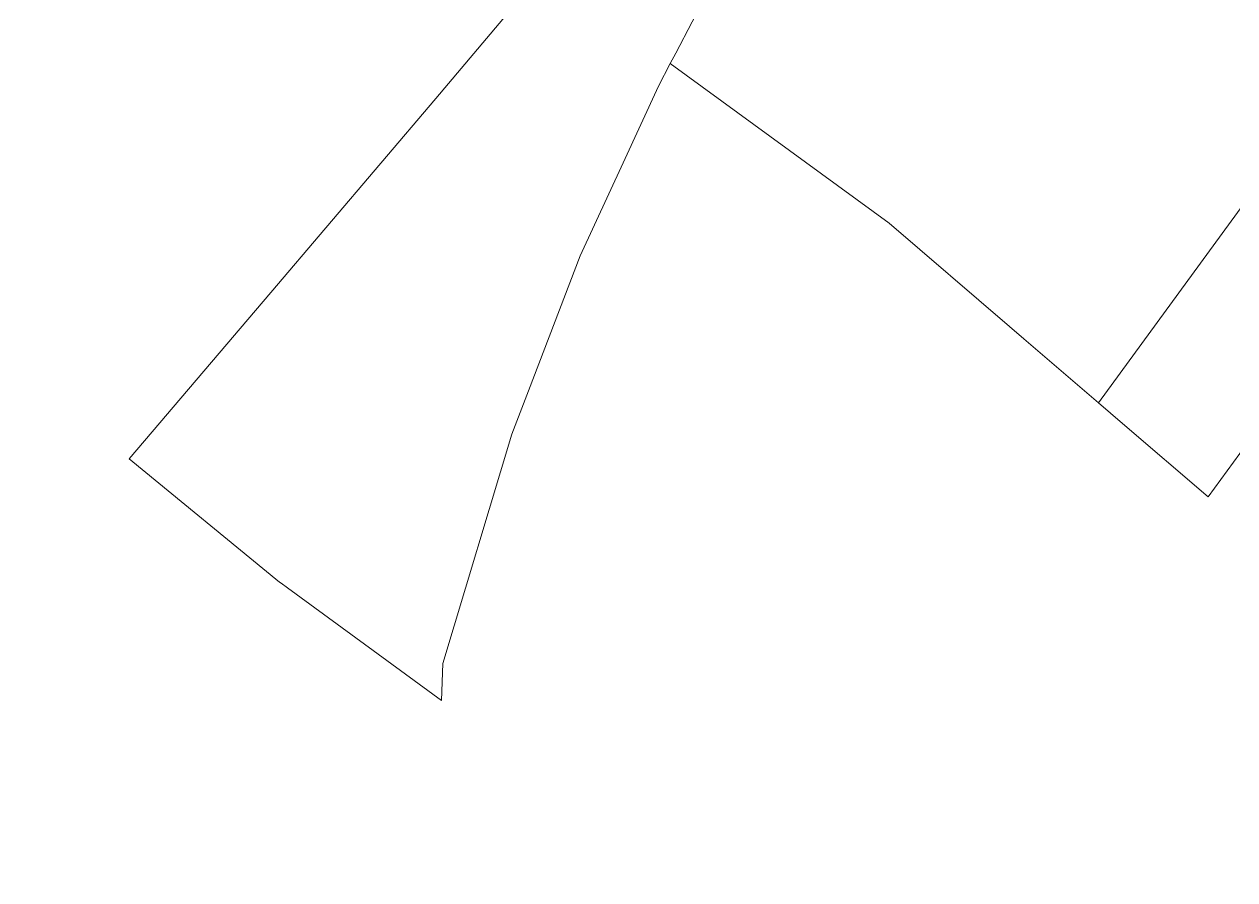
# Model space of a CAD drawing. Header units: metres. Extents: x 0 to 294317, y 0 to 6233398.
# Drawn here: x 291875 to 292405, y 6231379 to 6231754 of the extents above; entities that cross this region are included whole.
import ezdxf
from ezdxf import colors
from ezdxf.entities.mleader import LeaderData, LeaderLine
from ezdxf.math import Vec2, Vec3

# ---------------------------------------------------------------- set-up
doc = ezdxf.new("R2010")
doc.units = ezdxf.units.M
doc.layers.add('_User Miscellaneous1', color=7, linetype='Continuous')
doc.layers.add('Cadastre Land Parcels_SP_EXT', color=9, linetype='Continuous', lineweight=5)
doc.layers.add('Cadastre Roads_SP_EXT', color=9, linetype='Continuous', lineweight=5)
doc.styles.get("Standard").update_dxf_attribs({"font": 'arial.ttf'})

msp = doc.modelspace()

# ---------------------------------------------------------------- linework, layer by layer
at = {"layer": 'Cadastre Land Parcels_SP_EXT', "linetype": 'Continuous'}
for points in [[(292456.67, 6231771.76), (292317.84, 6231873.17), (292294.24, 6231840.87), (292261.94, 6231864.46), (292261.94, 6231864.46), (292285.53, 6231896.77), (292263.73, 6231912.69), (292244.12, 6231883.7), (292241.29, 6231879.53), (292227.65, 6231859.37), (292188.77, 6231795.92), (292160.1, 6231741.02), (292157.74, 6231736.51), (292253.46, 6231666.6), (292306.16, 6231621.44), (292312.4, 6231616.09), (292345.08, 6231588.09), (292460.02, 6231745.44)], [(292460.02, 6231745.44), (292345.08, 6231588.09), (292355.58, 6231579.08), (292392.99, 6231547.02), (292445.61, 6231619.04)]]:
    msp.add_lwpolyline(points, dxfattribs=at)
at = {"layer": 'Cadastre Roads_SP_EXT', "linetype": 'Continuous'}
msp.add_lwpolyline([(292088.4, 6231760.6), (292055.16, 6231721.16), (291982.94, 6231636.26), (291921.07, 6231563.55), (291986.7, 6231509.69), (291987.49, 6231509.12), (291990.28, 6231507.08), (292057.63, 6231457.84), (292058.22, 6231473.99), (292088.38, 6231574.36), (292095.67, 6231593.35), (292118.29, 6231652.33), (292137.05, 6231692.98), (292152.55, 6231726.57), (292157.74, 6231736.51), (292160.1, 6231741.02), (292188.77, 6231795.92)], dxfattribs=at)

# ---------------------------------------------------------------- next in the draw order: leaders
at = {"layer": '_User Miscellaneous1'}
ml = msp.add_multileader_mtext('Standard', dxfattribs=at)
ml.set_content('LOT 435 \\PDP 1129749', color=256)
ml.set_leader_properties()
ml.build(insert=Vec2(0, 0))
ml.multileader.update_dxf_attribs({"has_text_frame": 1})
ctx = ml.context
ctx.base_point, ctx.char_height, ctx.plane_origin = Vec3(293228.99, 6231985.12), 3.5, Vec3(293181.97, 6231992.79)
ctx.text_align_type = 1
notes = []
notes.append((ctx, [(0, (0, 0, 0), (0, 0), (1, 0), 1, [])]))
ctx.mtext.insert, ctx.mtext.width, ctx.mtext.defined_height, ctx.mtext.alignment, ctx.mtext.flow_direction = Vec3(293246.19, 6231987.15), 36.8365, 7.89, 2, 5
ctx.mtext.has_bg_fill, ctx.mtext.bg_color, ctx.mtext.bg_scale_factor, ctx.mtext.bg_transparency, ctx.mtext.use_window_bg_color = 1, -1023410177, 1.5, 0, 0
for ctx, leaders in notes:
    for number, flags, end, landing, length, lines in leaders:
        leader = LeaderData()
        leader.index, (leader.has_last_leader_line, leader.has_dogleg_vector, leader.attachment_direction) = number, flags
        leader.last_leader_point, leader.dogleg_vector, leader.dogleg_length = Vec3(end), Vec3(landing), length
        for number, points, colour, breaks in lines:
            line = LeaderLine()
            line.index, line.vertices, line.color, line.breaks = number, Vec3.list(points), colors.encode_raw_color(colour), breaks
            leader.lines.append(line)
        ctx.leaders.append(leader)

doc.saveas('drawing.dxf')
